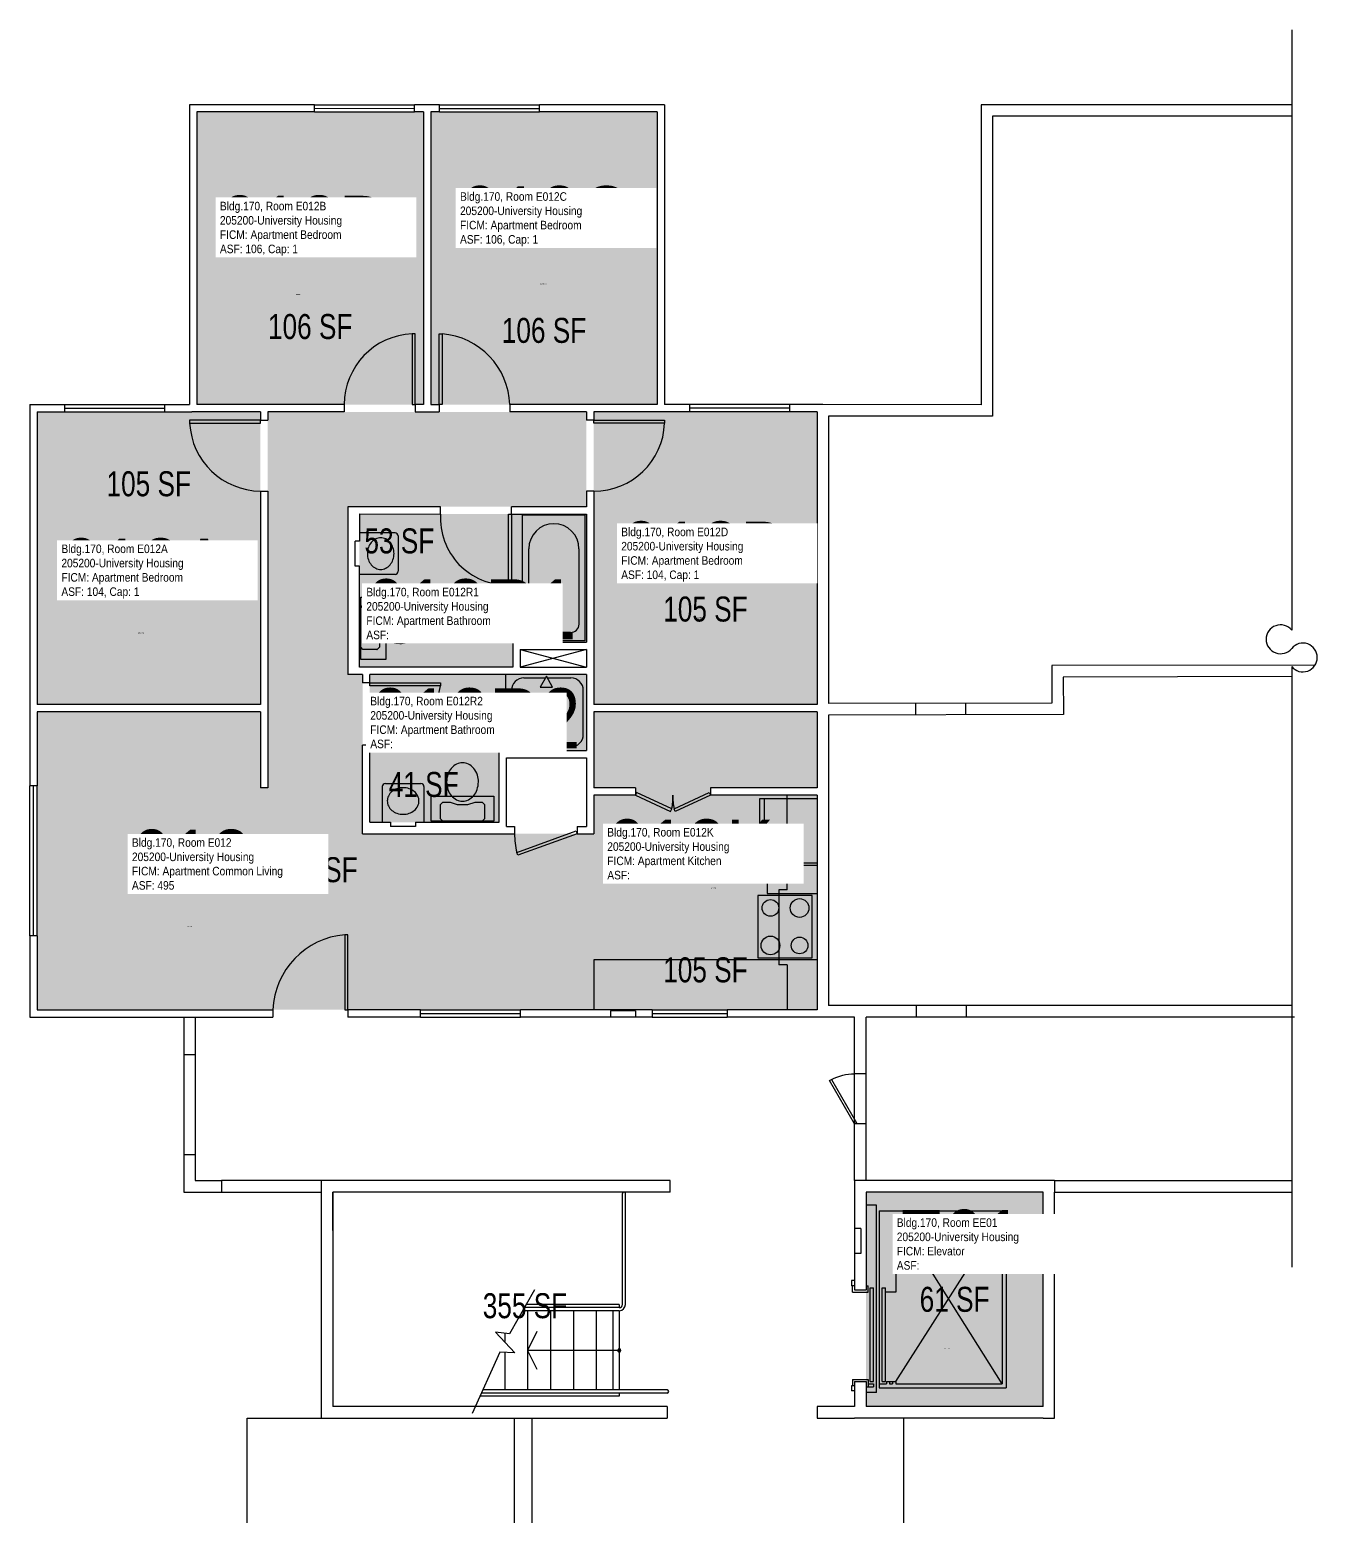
# Model space of a CAD drawing. Header units: inches. Extents: x -323 to 755, y -1552 to 2003.
# Drawn here: x -323 to 295, y 1289 to 2003 of the extents above; entities that cross this region are included whole.
import ezdxf
from ezdxf.enums import TextEntityAlignment as Align

# ---------------------------------------------------------------- set-up
doc = ezdxf.new("R2010")
doc.units = ezdxf.units.IN
doc.header["$LTSCALE"] = 10
doc.header["$MEASUREMENT"] = 0
for name, color, linetype in [('A-DOOR', 2, 'CONTINUOUS'), ('A-FLOR', 3, 'CONTINUOUS'), ('A-GLAZ', 1, 'CONTINUOUS'), ('A-IDEN-RNUM', 7, 'CONTINUOUS'), ('A-IDEN-SNUM', 4, 'CONTINUOUS'), ('A-IDEN-VNUM', 4, 'CONTINUOUS'), ('A-SITE', 3, 'CONTINUOUS'), ('A-WALL', 5, 'CONTINUOUS'), ('AREA-TEXT', 3, 'CONTINUOUS'), ('P-SANR-FIXT', 2, 'CONTINUOUS'), ('Rooms-Category-Color', 7, 'CONTINUOUS'), ('Rooms-College-Color', 7, 'CONTINUOUS'), ('Rooms-Department-Color', 7, 'CONTINUOUS'), ('Rooms-Division-Color', 7, 'CONTINUOUS'), ('Rooms-Information', 7, 'CONTINUOUS')]:
    doc.layers.add(name, color=color, linetype=linetype)
doc.styles.add('CP_AREA', font='arial.ttf', dxfattribs={"height": 15})
doc.styles.add('CP_ROOMSNUMBER', font='arial.ttf', dxfattribs={"height": 1})
doc.styles.add('CP_ROOMVNUMBER', font='arial.ttf', dxfattribs={"width": 0.85, "height": 0.075})

msp = doc.modelspace()

# ---------------------------------------------------------------- hatches: boundary and pattern name
at = {"layer": 'Rooms-Category-Color', "true_color": 0x728ef3}
for points in [[(-243.24, 1823.01), (-134.49, 1823), (-134.49, 1963.5), (-243.24, 1963.51)], [(-130.99, 1823), (-22.24, 1823), (-22.24, 1963.5), (-130.99, 1963.5)], [(-56.24, 1819.5), (-209.24, 1819.51), (-209.24, 1639.01), (-212.74, 1639.01), (-212.74, 1675.51), (-319.99, 1675.51), (-320, 1532.51), (-52.75, 1532.5), (-52.75, 1617), (-163.75, 1617.01), (-163.74, 1693.51), (-170.74, 1693.51), (-170.74, 1774.01), (-56.24, 1774)], [(-212.74, 1679.01), (-319.99, 1679.01), (-319.99, 1819.51), (-212.74, 1819.51)], [(-52.74, 1819.5), (54.51, 1819.5), (54.51, 1679), (-52.74, 1679)], [(-56.24, 1770.5), (-165.24, 1770.51), (-165.24, 1697.01), (-91.62, 1697), (-91.62, 1709), (-56.24, 1709)], [(-56.24, 1693.5), (-160.24, 1693.5), (-160.25, 1622.5), (-98.12, 1622.5), (-98.12, 1657), (-56.24, 1657)], [(54.51, 1675.5), (-52.74, 1675.5), (-52.74, 1639), (-32.74, 1639), (-32.74, 1635.5), (-52.74, 1635.5), (-52.75, 1532.5), (54.5, 1532.5), (54.51, 1635.5), (3.26, 1635.5), (3.26, 1639), (54.51, 1639), (54.51, 1675.5)]]:
    msp.add_hatch(color=171, dxfattribs=at).paths.add_polyline_path(points)
at = {"layer": 'Rooms-Category-Color', "true_color": 0xadadad}
msp.add_hatch(color=253, dxfattribs=at).paths.add_polyline_path([(78, 1445), (163, 1445), (163, 1342), (78, 1342)])
at = {"layer": 'Rooms-College-Color', "true_color": 0xadadad}
for points in [[(-243.24, 1823.01), (-134.49, 1823), (-134.49, 1963.5), (-243.24, 1963.51)], [(-130.99, 1823), (-22.24, 1823), (-22.24, 1963.5), (-130.99, 1963.5)], [(-56.24, 1819.5), (-209.24, 1819.51), (-209.24, 1639.01), (-212.74, 1639.01), (-212.74, 1675.51), (-319.99, 1675.51), (-320, 1532.51), (-52.75, 1532.5), (-52.75, 1617), (-163.75, 1617.01), (-163.74, 1693.51), (-170.74, 1693.51), (-170.74, 1774.01), (-56.24, 1774)], [(-212.74, 1679.01), (-319.99, 1679.01), (-319.99, 1819.51), (-212.74, 1819.51)], [(-52.74, 1819.5), (54.51, 1819.5), (54.51, 1679), (-52.74, 1679)], [(-56.24, 1770.5), (-165.24, 1770.51), (-165.24, 1697.01), (-91.62, 1697), (-91.62, 1709), (-56.24, 1709)], [(-56.24, 1693.5), (-160.24, 1693.5), (-160.25, 1622.5), (-98.12, 1622.5), (-98.12, 1657), (-56.24, 1657)], [(54.51, 1675.5), (-52.74, 1675.5), (-52.74, 1639), (-32.74, 1639), (-32.74, 1635.5), (-52.74, 1635.5), (-52.75, 1532.5), (54.5, 1532.5), (54.51, 1635.5), (3.26, 1635.5), (3.26, 1639), (54.51, 1639), (54.51, 1675.5)], [(78, 1445), (163, 1445), (163, 1342), (78, 1342)]]:
    msp.add_hatch(color=253, dxfattribs=at).paths.add_polyline_path(points)
at = {"layer": 'Rooms-Department-Color', "true_color": 0x604aed}
for points in [[(-243.24, 1823.01), (-134.49, 1823), (-134.49, 1963.5), (-243.24, 1963.51)], [(-130.99, 1823), (-22.24, 1823), (-22.24, 1963.5), (-130.99, 1963.5)], [(-56.24, 1819.5), (-209.24, 1819.51), (-209.24, 1639.01), (-212.74, 1639.01), (-212.74, 1675.51), (-319.99, 1675.51), (-320, 1532.51), (-52.75, 1532.5), (-52.75, 1617), (-163.75, 1617.01), (-163.74, 1693.51), (-170.74, 1693.51), (-170.74, 1774.01), (-56.24, 1774)], [(-212.74, 1679.01), (-319.99, 1679.01), (-319.99, 1819.51), (-212.74, 1819.51)], [(-52.74, 1819.5), (54.51, 1819.5), (54.51, 1679), (-52.74, 1679)], [(-56.24, 1770.5), (-165.24, 1770.51), (-165.24, 1697.01), (-91.62, 1697), (-91.62, 1709), (-56.24, 1709)], [(-56.24, 1693.5), (-160.24, 1693.5), (-160.25, 1622.5), (-98.12, 1622.5), (-98.12, 1657), (-56.24, 1657)], [(54.51, 1675.5), (-52.74, 1675.5), (-52.74, 1639), (-32.74, 1639), (-32.74, 1635.5), (-52.74, 1635.5), (-52.75, 1532.5), (54.5, 1532.5), (54.51, 1635.5), (3.26, 1635.5), (3.26, 1639), (54.51, 1639), (54.51, 1675.5)]]:
    msp.add_hatch(color=173, dxfattribs=at).paths.add_polyline_path(points)
at = {"layer": 'Rooms-Department-Color', "true_color": 0xacacac}
msp.add_hatch(color=253, dxfattribs=at).paths.add_polyline_path([(78, 1445), (163, 1445), (163, 1342), (78, 1342)])
at = {"layer": 'Rooms-Division-Color', "true_color": 0x604aed}
for points in [[(-243.24, 1823.01), (-134.49, 1823), (-134.49, 1963.5), (-243.24, 1963.51)], [(-130.99, 1823), (-22.24, 1823), (-22.24, 1963.5), (-130.99, 1963.5)], [(-56.24, 1819.5), (-209.24, 1819.51), (-209.24, 1639.01), (-212.74, 1639.01), (-212.74, 1675.51), (-319.99, 1675.51), (-320, 1532.51), (-52.75, 1532.5), (-52.75, 1617), (-163.75, 1617.01), (-163.74, 1693.51), (-170.74, 1693.51), (-170.74, 1774.01), (-56.24, 1774)], [(-212.74, 1679.01), (-319.99, 1679.01), (-319.99, 1819.51), (-212.74, 1819.51)], [(-52.74, 1819.5), (54.51, 1819.5), (54.51, 1679), (-52.74, 1679)], [(-56.24, 1770.5), (-165.24, 1770.51), (-165.24, 1697.01), (-91.62, 1697), (-91.62, 1709), (-56.24, 1709)], [(-56.24, 1693.5), (-160.24, 1693.5), (-160.25, 1622.5), (-98.12, 1622.5), (-98.12, 1657), (-56.24, 1657)], [(54.51, 1675.5), (-52.74, 1675.5), (-52.74, 1639), (-32.74, 1639), (-32.74, 1635.5), (-52.74, 1635.5), (-52.75, 1532.5), (54.5, 1532.5), (54.51, 1635.5), (3.26, 1635.5), (3.26, 1639), (54.51, 1639), (54.51, 1675.5)]]:
    msp.add_hatch(color=173, dxfattribs=at).paths.add_polyline_path(points)
at = {"layer": 'Rooms-Division-Color', "true_color": 0xadadad}
msp.add_hatch(color=253, dxfattribs=at).paths.add_polyline_path([(78, 1445), (163, 1445), (163, 1342), (78, 1342)])

# ---------------------------------------------------------------- linework, layer by layer
at = {"layer": 'A-DOOR'}
for p, q in [((-139.9, 1857), (-139.91, 1823)), ((-138.49, 1857), (-139.9, 1857)), ((-138.49, 1823), (-138.49, 1857)), ((-126.99, 1857), (-125.57, 1857)), ((-126.99, 1823), (-126.99, 1857)), ((-125.57, 1857), (-125.57, 1823)), ((-139.91, 1823), (-138.49, 1823)), ((-125.57, 1823), (-126.99, 1823)), ((-246.74, 1815.51), (-246.74, 1814.09)), ((-212.74, 1815.51), (-246.74, 1815.51)), ((-246.74, 1814.09), (-212.74, 1814.09)), ((-212.74, 1814.09), (-212.74, 1815.51)), ((-52.74, 1815.5), (-18.74, 1815.5)), ((-52.74, 1814.09), (-52.74, 1815.5)), ((-18.74, 1814.08), (-52.74, 1814.09)), ((-18.74, 1815.5), (-18.74, 1814.08)), ((-93.66, 1736.5), (-93.66, 1770.5)), ((-93.66, 1770.5), (-92.24, 1770.5)), ((-92.24, 1770.5), (-92.24, 1736.5)), ((-92.24, 1736.5), (-93.66, 1736.5)), ((-160.24, 1689.5), (-126.24, 1689.5)), ((-160.24, 1688.09), (-160.24, 1689.5)), ((-126.24, 1688.09), (-160.24, 1688.09)), ((-126.24, 1689.5), (-126.24, 1688.09)), ((-32.15, 1636.78), (-32.74, 1635.5)), ((-32.74, 1635.5), (-15.9, 1627.62)), ((-15.3, 1628.9), (-32.15, 1636.78)), ((-14.19, 1628.9), (2.66, 1636.78)), ((3.26, 1635.5), (-13.59, 1627.62)), ((2.66, 1636.78), (3.26, 1635.5)), ((-15.9, 1627.62), (-15.3, 1628.9)), ((-13.59, 1627.62), (-14.19, 1628.9)), ((-89.71, 1608.03), (-61.23, 1618.33)), ((-60.75, 1617), (-89.22, 1606.7)), ((-61.23, 1618.33), (-60.75, 1617)), ((-89.22, 1606.7), (-89.71, 1608.03)), ((-172.16, 1568.51), (-172.16, 1532.51)), ((-170.75, 1568.51), (-172.16, 1568.51)), ((-170.75, 1532.51), (-170.75, 1568.51)), ((-172.16, 1532.51), (-170.75, 1532.51))]:
    msp.add_line(p, q, dxfattribs=at)
at = {"layer": 'A-DOOR', "extrusion": (-1.01781e-08, -0.000261203, -1)}
for p, q in [((60.5, 1498.53), (61.37, 1499.03)), ((61.37, 1499.03), (73.37, 1478.25)), ((72.5, 1477.75), (60.5, 1498.53)), ((73.37, 1478.25), (72.5, 1477.75))]:
    msp.add_line(p, q, dxfattribs=at)
at = {"layer": 'A-DOOR'}
for centre, radius, start, end in [((-138.51, 1823.05), 33.98, 92.35341, 180.08104), ((-128.4, 1821.68), 35.43, 2.13293, 85.42602), ((-212.4, 1815.89), 34.38, 182.99458, 269.43987), ((-52.48, 1815.27), 33.77, 269.56558, 357.99336), ((-94.43, 1768.38), 31.88, 176.17751, 271.38143), ((-159.68, 1693.35), 33.85, 269.05361, 351.04969), ((-40.42, 1634.34), 25.7, 347.79346, 2.59868), ((10.93, 1634.33), 25.7, 177.39801, 192.20324), ((-44.21, 1617.93), 46.56, 181.13499, 192.26807), ((-169.18, 1531.03), 37.6, 94.55029, 177.74604)]:
    msp.add_arc(centre, radius, start, end, dxfattribs=at)
at = {"layer": 'A-DOOR', "extrusion": (-1.01781e-08, -0.000261203, -1)}
msp.add_arc((-72.55, 1477.35, -0.39), 24.4, 62.71407, 89.87855, dxfattribs=at)
at = {"layer": 'A-FLOR'}
for p, q in [((-88.12, 1705.5), (-56.24, 1697)), ((-56.23, 1705.5), (-88.12, 1697)), ((-39, 1391), (-39, 1444.25)), ((-37.5, 1391), (-37.5, 1444.25)), ((83, 1438.75), (78, 1438.75)), ((83, 1348.75), (83, 1438.75)), ((84.25, 1436), (84.25, 1351)), ((84.25, 1436), (145.25, 1436)), ((145.25, 1436), (145.25, 1351)), ((92.25, 1434), (92.25, 1397)), ((92.25, 1354), (143.25, 1434)), ((143.25, 1353), (92.25, 1434)), ((92.25, 1434), (143.25, 1434)), ((143.25, 1434), (143.25, 1353)), ((72.5, 1402.49), (71, 1402.49)), ((71, 1402.49), (71, 1399.99)), ((72.5, 1399.99), (71, 1399.99)), ((72.5, 1399.99), (71.5, 1399.99)), ((71.5, 1397), (71.5, 1399.99)), ((78, 1400), (79, 1400)), ((79, 1397), (79, 1400)), ((80, 1399), (81.5, 1399)), ((80, 1354), (80, 1399)), ((81.5, 1354), (81.5, 1399)), ((85.75, 1354), (85.75, 1399)), ((85.75, 1399), (87.25, 1399)), ((87.25, 1354), (87.25, 1399)), ((-81.15, 1398.01), (-93.12, 1376.91)), ((71.5, 1397), (79, 1397)), ((92.25, 1397), (87.25, 1397)), ((-40.5, 1388), (-86.97, 1388.01)), ((-40.5, 1389.5), (-86.12, 1389.51)), ((-40.5, 1391), (-85.27, 1391.01)), ((-84.5, 1388.01), (-84.5, 1350.01)), ((-73.5, 1388), (-73.5, 1350)), ((-62.5, 1388), (-62.5, 1350)), ((-51.5, 1388), (-51.5, 1350)), ((-43.5, 1388), (-43.5, 1350)), ((-40.5, 1391), (-40.5, 1389.5)), ((-40.5, 1388), (-40.5, 1350)), ((-99.97, 1377.74), (-90.59, 1367.78)), ((-93.12, 1376.91), (-99.97, 1377.74)), ((-95.5, 1377.45), (-95.5, 1373.25)), ((-80.11, 1378), (-84.5, 1369.01)), ((-97.81, 1368.08), (-111.09, 1338.76)), ((-90.59, 1367.78), (-97.81, 1368.08)), ((-95.5, 1368.24), (-95.5, 1350.01)), ((-84.5, 1369.01), (-80.11, 1360)), ((-40.5, 1369), (-84.5, 1369.01)), ((-17.5, 1350), (-106.11, 1350.01)), ((71, 1352.02), (71, 1349.52)), ((72.5, 1352.02), (71, 1352.02)), ((72.5, 1349.52), (71, 1349.52)), ((71.5, 1355), (79, 1355)), ((71.5, 1355), (71.5, 1352.02)), ((78, 1351.5), (81.5, 1351.5)), ((79, 1355), (79, 1353)), ((79, 1353), (81.5, 1353)), ((79, 1352.75), (79, 1351.75)), ((80, 1354), (81.5, 1354)), ((81.5, 1353), (81.5, 1351.5)), ((84.25, 1353), (87.75, 1353)), ((84.25, 1351), (145.25, 1351)), ((85.75, 1354), (87.25, 1354)), ((87.75, 1354), (87.75, 1353)), ((87.75, 1354), (92.25, 1354)), ((89.25, 1354), (89.25, 1353)), ((89.25, 1353), (90.75, 1353)), ((90.75, 1354), (90.75, 1353)), ((92.25, 1354), (92.25, 1353)), ((92.25, 1353), (143.25, 1353)), ((-40.5, 1347), (-107.47, 1347.01)), ((-17.5, 1348.5), (-106.79, 1348.51)), ((-40.5, 1348.5), (-40.5, 1347)), ((83, 1348.75), (78, 1348.75))]:
    msp.add_line(p, q, dxfattribs=at)
for centre, radius, start, end in [((-38.25, 1444.25), 0.75, 359.99835, 179.99835), ((-40.5, 1391), 1.5, 269.99835, 359.99835), ((-40.5, 1391), 3, 269.99835, 359.99835), ((-40.5, 1369), 0.75, 359.99835, 179.99835), ((-40.5, 1369), 0.75, 179.99835, 359.99835), ((-17.5, 1349.25), 0.75, 269.99835, 89.99835)]:
    msp.add_arc(centre, radius, start, end, dxfattribs=at)
at = {"layer": 'A-GLAZ'}
for p, q in [((-186.74, 1967.01), (-138.74, 1967)), ((-186.74, 1965.26), (-138.74, 1965.25)), ((-186.74, 1963.51), (-138.74, 1963.5)), ((-126.74, 1967), (-78.74, 1967)), ((-126.74, 1965.25), (-78.74, 1965.25)), ((-126.74, 1963.5), (-78.74, 1963.5)), ((-306.74, 1823.01), (-258.74, 1823.01)), ((-306.74, 1821.26), (-258.74, 1821.26)), ((41.26, 1823), (-6.74, 1823)), ((41.26, 1821.25), (-6.74, 1821.25)), ((-306.74, 1819.51), (-258.74, 1819.51)), ((41.26, 1819.5), (-6.74, 1819.5)), ((-323.5, 1568.01), (-323.49, 1640.01)), ((-321.75, 1568.01), (-321.74, 1640.01)), ((-320, 1568.01), (-319.99, 1640.01)), ((-135.87, 1532.5), (-87.87, 1532.5)), ((-135.87, 1530.75), (-87.87, 1530.75)), ((-135.87, 1529), (-87.87, 1529)), ((-24.75, 1532.5), (11.25, 1532.5)), ((-24.75, 1530.75), (11.25, 1530.75)), ((-24.75, 1529), (11.25, 1529))]:
    msp.add_line(p, q, dxfattribs=at)
at = {"layer": 'A-SITE'}
for p, q in [((-219.17, 608.01), (-219.17, 1336.51)), ((-219.17, 1336.51), (-183.5, 1336.51)), ((-90.77, 676.41), (-90.77, 1336.51)), ((-82.37, 676.41), (-82.37, 1336.51)), ((96.02, 1336.5), (96, 746.01))]:
    msp.add_line(p, q, dxfattribs=at)
at = {"layer": 'A-WALL'}
for p, q in [((282.33, 2002.99), (282.33, 1714.75)), ((-186.74, 1967.01), (-246.74, 1967.01)), ((-246.74, 1967.01), (-246.74, 1823.01)), ((-243.24, 1963.51), (-243.24, 1823.01)), ((-186.74, 1963.51), (-243.24, 1963.51)), ((-186.74, 1963.51), (-186.74, 1967.01)), ((-138.74, 1963.5), (-138.74, 1967)), ((-126.74, 1967), (-138.74, 1967)), ((-134.49, 1963.5), (-138.74, 1963.5)), ((-134.49, 1963.5), (-134.49, 1823)), ((-126.74, 1963.5), (-130.99, 1963.5)), ((-130.99, 1963.5), (-130.99, 1823)), ((-126.74, 1963.5), (-126.74, 1967)), ((-78.74, 1963.5), (-78.74, 1967)), ((-18.74, 1967), (-78.74, 1967)), ((-22.24, 1963.5), (-78.74, 1963.5)), ((-22.24, 1963.5), (-22.24, 1823)), ((-18.74, 1967), (-18.74, 1823)), ((282.33, 1966.99), (133.26, 1966.99)), ((133.26, 1966.99), (133.26, 1822.99)), ((138.76, 1961.49), (138.76, 1817.49)), ((282.33, 1961.49), (138.76, 1961.49)), ((-323.49, 1823.01), (-323.49, 1640.01)), ((-323.49, 1823.01), (-306.74, 1823.01)), ((-306.74, 1823.01), (-306.74, 1819.51)), ((-258.74, 1823.01), (-246.74, 1823.01)), ((-258.74, 1823.01), (-258.74, 1819.51)), ((-172.49, 1823.01), (-243.24, 1823.01)), ((-172.49, 1823.01), (-172.49, 1819.51)), ((-138.49, 1823), (-138.49, 1819.5)), ((-134.49, 1823), (-138.49, 1823)), ((-130.99, 1823), (-126.99, 1823)), ((-126.99, 1823), (-126.99, 1819.5)), ((-92.99, 1823), (-92.99, 1819.5)), ((-22.24, 1823), (-92.99, 1823)), ((-6.74, 1823), (-18.74, 1823)), ((-6.74, 1823), (-6.74, 1819.5)), ((41.26, 1823), (41.26, 1819.5)), ((57.26, 1823), (41.26, 1823)), ((133.26, 1822.99), (57.26, 1823)), ((-319.99, 1819.51), (-306.74, 1819.51)), ((-319.99, 1819.51), (-319.99, 1679.01)), ((-258.74, 1819.51), (-245.74, 1819.51)), ((-212.74, 1819.51), (-245.74, 1819.51)), ((-212.74, 1819.51), (-212.74, 1815.51)), ((-212.74, 1815.51), (-209.24, 1815.51)), ((-209.24, 1819.51), (-209.24, 1815.51)), ((-172.49, 1819.51), (-209.24, 1819.51)), ((-138.49, 1819.5), (-126.99, 1819.5)), ((-56.24, 1819.5), (-92.99, 1819.5)), ((-56.24, 1819.5), (-56.24, 1815.5)), ((-52.74, 1815.5), (-56.24, 1815.5)), ((-52.74, 1819.5), (-52.74, 1815.5)), ((-17.74, 1819.5), (-52.74, 1819.5)), ((-6.74, 1819.5), (-19.74, 1819.5)), ((54.51, 1819.5), (41.26, 1819.5)), ((54.51, 1819.5), (54.51, 1679)), ((138.76, 1817.49), (60.01, 1817.5)), ((60.01, 1817.5), (60.01, 1679.49)), ((-212.74, 1781.51), (-209.24, 1781.51)), ((-212.74, 1781.51), (-212.74, 1679.01)), ((-209.24, 1781.51), (-209.24, 1639.01)), ((-52.74, 1781.5), (-56.24, 1781.5)), ((-56.24, 1781.5), (-56.24, 1774)), ((-52.74, 1781.5), (-52.74, 1679)), ((-126.24, 1774), (-170.74, 1774.01)), ((-170.74, 1774.01), (-170.74, 1693.51)), ((-165.24, 1770.51), (-165.24, 1757.51)), ((-165.24, 1770.51), (-126.24, 1770.5)), ((-126.24, 1770.5), (-126.24, 1774)), ((-92.24, 1770.5), (-92.24, 1774)), ((-56.24, 1774), (-92.24, 1774)), ((-92.24, 1770.5), (-56.24, 1770.5)), ((-56.24, 1770.5), (-56.24, 1709)), ((-165.24, 1757.51), (-167.24, 1757.51)), ((-167.24, 1745.51), (-167.24, 1757.51)), ((-165.24, 1745.51), (-167.24, 1745.51)), ((-165.24, 1697.01), (-165.24, 1745.51)), ((-91.62, 1709), (-56.24, 1709)), ((-91.62, 1709), (-91.62, 1697)), ((-88.12, 1705.5), (-56.24, 1705.5)), ((-88.12, 1705.5), (-88.12, 1697)), ((-56.24, 1705.5), (-56.24, 1697)), ((-163.74, 1693.51), (-170.74, 1693.51)), ((-91.62, 1697), (-165.24, 1697.01)), ((-163.74, 1693.51), (-163.74, 1689.51)), ((-56.24, 1693.5), (-160.24, 1693.5)), ((-160.24, 1689.5), (-160.24, 1693.5)), ((-88.12, 1697), (-56.24, 1697)), ((-56.24, 1693.5), (-56.24, 1657)), ((293.55, 1697.95), (167.18, 1697.7)), ((167.18, 1697.7), (167.22, 1679.7)), ((282.33, 1692.43), (172.69, 1692.21)), ((172.69, 1692.21), (172.73, 1674.21)), ((282.33, 1697.24), (282.33, 1409)), ((-160.24, 1689.5), (-163.74, 1689.51)), ((-212.74, 1679.01), (-319.99, 1679.01)), ((54.51, 1679), (-52.74, 1679)), ((167.22, 1679.7), (60.01, 1679.49)), ((101.72, 1679.62), (101.72, 1674.12)), ((125.72, 1679.62), (125.72, 1674.12)), ((-319.99, 1675.51), (-319.99, 1640.01)), ((-212.74, 1675.51), (-319.99, 1675.51)), ((-212.74, 1675.51), (-212.74, 1639.01)), ((-52.74, 1675.5), (-52.74, 1639)), ((54.51, 1675.5), (-52.74, 1675.5)), ((54.51, 1675.5), (54.51, 1639)), ((172.73, 1674.21), (60.01, 1673.99)), ((60.01, 1673.99), (60.01, 1534.5)), ((-163.75, 1617.01), (-163.74, 1659.51)), ((-160.24, 1659.5), (-163.74, 1659.51)), ((-160.25, 1622.5), (-160.24, 1659.5)), ((-98.12, 1657), (-56.24, 1657)), ((-98.12, 1622.5), (-98.12, 1657)), ((-94.62, 1653.5), (-56.24, 1653.5)), ((-94.62, 1620.5), (-94.62, 1653.5)), ((-56.24, 1653.5), (-56.25, 1620.5)), ((-319.99, 1640.01), (-323.49, 1640.01)), ((-209.24, 1639.01), (-212.74, 1639.01)), ((-52.74, 1635.5), (-52.75, 1617)), ((-32.74, 1639), (-52.74, 1639)), ((-32.74, 1635.5), (-52.74, 1635.5)), ((-32.74, 1639), (-32.74, 1635.5)), ((3.26, 1639), (3.26, 1635.5)), ((54.51, 1639), (3.26, 1639)), ((54.51, 1635.5), (3.26, 1635.5)), ((54.51, 1635.5), (54.5, 1532.5)), ((-160.25, 1622.5), (-150.25, 1622.5)), ((-150.25, 1622.5), (-150.25, 1620.5)), ((-138.25, 1620.5), (-150.25, 1620.5)), ((-138.25, 1622.5), (-138.25, 1620.5)), ((-138.25, 1622.5), (-98.12, 1622.5)), ((-94.62, 1620.5), (-90.75, 1620.5)), ((-90.75, 1620.5), (-90.75, 1617)), ((-60.75, 1620.5), (-60.75, 1617)), ((-60.75, 1620.5), (-56.25, 1620.5)), ((-163.75, 1617.01), (-90.75, 1617)), ((-60.75, 1617), (-52.75, 1617)), ((-323.5, 1568.01), (-323.5, 1529.01)), ((-320, 1568.01), (-323.5, 1568.01)), ((-320, 1568.01), (-320, 1532.51)), ((282.33, 1534.49), (60.01, 1534.5)), ((102, 1534.5), (102, 1529)), ((126, 1534.5), (126, 1529)), ((-323.5, 1529.01), (-206.75, 1529.01)), ((-320, 1532.51), (-206.75, 1532.51)), ((-249.5, 1529.01), (-249.5, 1511.01)), ((-244, 1529.01), (-244, 1511.01)), ((-206.75, 1532.51), (-206.75, 1529.01)), ((-135.87, 1532.5), (-170.75, 1532.51)), ((-170.75, 1532.51), (-170.75, 1529.01)), ((-135.87, 1529), (-170.75, 1529.01)), ((-135.87, 1529), (-135.87, 1532.5)), ((-52.75, 1532.5), (-87.87, 1532.5)), ((-87.87, 1529), (-87.87, 1532.5)), ((-44.75, 1529), (-87.87, 1529)), ((-24.75, 1532.5), (-52.75, 1532.5)), ((-44.75, 1532), (-44.75, 1529)), ((-32.75, 1532), (-44.75, 1532)), ((-32.75, 1529), (-44.75, 1529)), ((-32.75, 1532), (-32.75, 1529)), ((-24.75, 1529), (-32.75, 1529)), ((-24.75, 1532.5), (-24.75, 1529)), ((54.5, 1532.5), (11.25, 1532.5)), ((11.25, 1532.5), (11.25, 1529)), ((57.25, 1529), (11.25, 1529)), ((72.5, 1529), (57.25, 1529)), ((72.5, 1450.5), (72.5, 1529)), ((78, 1450.5), (78, 1529)), ((283.62, 1528.99), (78, 1529)), ((-249.5, 1511.01), (-249.5, 1463.01)), ((-249.5, 1511.01), (-244, 1511.01)), ((-244, 1511.01), (-244, 1463.01)), ((78, 1501.75), (72.5, 1501.75)), ((78, 1477.75), (72.5, 1477.75)), ((-249.5, 1463.01), (-249.5, 1445.01)), ((-249.5, 1463.01), (-244, 1463.01)), ((-244, 1463.01), (-244, 1450.51)), ((-244, 1450.51), (-231.5, 1450.51)), ((-183.5, 1450.51), (-231.5, 1450.51)), ((-231.5, 1450.51), (-231.5, 1445.01)), ((-183.5, 1445.01), (-183.5, 1450.51)), ((-16, 1450.5), (-183.5, 1450.51)), ((-16, 1445), (-16, 1450.5)), ((72.5, 1450.5), (72.5, 1427.5)), ((168.5, 1450.5), (72.5, 1450.5)), ((168.5, 1450.5), (282.33, 1450.5)), ((168.5, 1450.5), (168.5, 1445)), ((-249.5, 1445.01), (-231.5, 1445.01)), ((-231.5, 1445.01), (-183.5, 1445.01)), ((-183.5, 1336.51), (-183.5, 1445.01)), ((-178, 1445.01), (-178, 1342.01)), ((-178, 1426.51), (-178, 1445.01)), ((-16, 1445), (-178, 1445.01)), ((163, 1445), (78, 1445)), ((78, 1445), (78, 1398)), ((163, 1342), (163, 1445)), ((168.5, 1336.5), (168.5, 1445)), ((168.5, 1445), (282.33, 1445)), ((72.5, 1427.5), (72.5, 1415.5)), ((75.5, 1427.5), (72.5, 1427.5)), ((75.5, 1427.5), (75.5, 1415.5)), ((72.5, 1415.5), (72.5, 1398)), ((75.5, 1415.5), (72.5, 1415.5)), ((72.5, 1398), (78, 1398)), ((72.5, 1354), (72.5, 1342)), ((72.5, 1354), (78, 1354)), ((78, 1354), (78, 1342)), ((-17.5, 1342), (-178, 1342.01)), ((-17.5, 1342), (-17.5, 1336.5)), ((72.5, 1342), (54.5, 1342)), ((54.5, 1342), (54.5, 1336.5)), ((163, 1342), (78, 1342)), ((-183.5, 1336.51), (-17.5, 1336.5)), ((54.5, 1336.5), (72.5, 1336.5)), ((163, 1336.5), (72.5, 1336.5)), ((163, 1336.5), (168.5, 1336.5))]:
    msp.add_line(p, q, dxfattribs=at)
for centre, start, end in [((276.97, 1710.37), 39.27369, 320.72631), ((287.68, 1701.62), 219.27369, 140.72631)]:
    msp.add_arc(centre, 6.92, start, end, dxfattribs=at)
at = {"layer": 'P-SANR-FIXT'}
for p, q in [((-56.87, 1769.88), (-86.87, 1769.88)), ((-86.87, 1709.63), (-86.87, 1769.88)), ((-56.87, 1709.63), (-56.87, 1769.88)), ((-148.12, 1761.5), (-165.24, 1761.51)), ((-146.62, 1760), (-146.62, 1743)), ((-83.92, 1717.66), (-83.92, 1753.81)), ((-59.82, 1753.81), (-59.82, 1717.66)), ((-148.12, 1741.5), (-165.24, 1741.51)), ((-164.62, 1730.63), (-152.62, 1730.63)), ((-164.62, 1700.63), (-164.62, 1730.63)), ((-152.62, 1730.63), (-152.62, 1700.63)), ((-164.62, 1725.51), (-163.62, 1726.51)), ((-164.62, 1706.51), (-164.62, 1725.51)), ((-163.62, 1726.51), (-156.62, 1726.5)), ((-156.62, 1726.5), (-155.74, 1725.63)), ((-155.62, 1722), (-156.6, 1718.56)), ((-155.62, 1725.33), (-155.62, 1722)), ((-156.62, 1718.45), (-156.62, 1713.56)), ((-156.6, 1713.45), (-155.62, 1710)), ((-74.19, 1713.64), (-79.9, 1713.64)), ((-71.87, 1709.63), (-74.87, 1714.82)), ((-74.87, 1714.82), (-68.87, 1714.82)), ((-68.87, 1714.82), (-71.87, 1709.63)), ((-63.83, 1713.64), (-69.55, 1713.64)), ((-163.62, 1705.51), (-164.62, 1706.51)), ((-155.62, 1706.5), (-156.5, 1705.63)), ((-155.62, 1710), (-155.62, 1706.5)), ((-56.87, 1709.63), (-86.87, 1709.63)), ((-152.62, 1700.63), (-164.62, 1700.63)), ((-156.79, 1705.5), (-163.62, 1705.51)), ((-95.12, 1693.5), (-95.12, 1657)), ((-86.24, 1691.84), (-75.94, 1691.84)), ((-75.49, 1692.61), (-78.49, 1687.41)), ((-72.49, 1687.41), (-75.49, 1692.61)), ((-75.05, 1691.84), (-63.74, 1691.84)), ((-92.24, 1664.67), (-92.24, 1685.84)), ((-78.49, 1687.41), (-72.49, 1687.41)), ((-57.74, 1664.67), (-57.74, 1685.84)), ((-63.74, 1658.67), (-86.24, 1658.67)), ((-154.24, 1639.63), (-154.25, 1622.5)), ((-152.74, 1641.13), (-135.74, 1641.13)), ((-134.24, 1639.63), (-134.25, 1622.5)), ((-130.75, 1623.1), (-130.74, 1635.1)), ((-130.74, 1635.1), (-100.74, 1635.1)), ((-100.74, 1635.1), (-100.75, 1623.1)), ((40.09, 1590.13), (40.09, 1635.5)), ((-126.24, 1631.1), (-125.37, 1631.98)), ((-126.24, 1624.1), (-126.24, 1631.1)), ((-125.07, 1632.1), (-121.74, 1632.1)), ((-121.74, 1632.1), (-118.24, 1631.1)), ((-118.24, 1631.1), (-113.3, 1631.1)), ((-113.19, 1631.12), (-109.74, 1632.1)), ((-109.74, 1632.1), (-106.24, 1632.1)), ((-106.24, 1632.1), (-105.24, 1631.1)), ((-105.24, 1631.1), (-105.24, 1624.1)), ((27, 1602.87), (27.01, 1633.87)), ((27.01, 1633.87), (54.51, 1633.87)), ((29.25, 1602.87), (29.26, 1633.87)), ((54.51, 1633.87), (54.5, 1602.87)), ((-100.75, 1623.1), (-130.75, 1623.1)), ((-125.25, 1623.1), (-126.24, 1624.1)), ((-106.25, 1623.1), (-125.25, 1623.1)), ((-105.24, 1624.1), (-106.25, 1623.1)), ((54.5, 1602.87), (27, 1602.87)), ((30.5, 1601.87), (54.5, 1601.87)), ((30.5, 1601.87), (30.5, 1588.37)), ((26.09, 1587.37), (26.09, 1557.37)), ((52.09, 1587.37), (26.09, 1587.37)), ((30.5, 1588.37), (54.5, 1588.37)), ((40.09, 1590.13), (36.09, 1590.13)), ((36.09, 1590.13), (36.09, 1554.13)), ((52.09, 1557.37), (52.09, 1587.37)), ((-52.75, 1556.5), (-52.75, 1532.5)), ((54.5, 1556.5), (-52.75, 1556.5)), ((26.09, 1557.37), (52.09, 1557.37)), ((40.09, 1554.13), (36.09, 1554.13)), ((40.09, 1554.13), (40.09, 1532.5))]:
    msp.add_line(p, q, dxfattribs=at)
for centre, radius in [((32.09, 1581.37), 4), ((46.09, 1581.37), 4.5), ((32.09, 1563.37), 4.5), ((46.09, 1563.37), 4)]:
    msp.add_circle(centre, radius, dxfattribs=at)
for centre, radius, start, end in [((-71.87, 1753.81), 12.05, 359.99835, 179.99835), ((-153.69, 1751.95), 7.65, 139.89744, 160.76899), ((-154.5, 1752.63), 6.59, 116.18993, 139.89744), ((-155.02, 1753.69), 5.42, 89.99835, 116.18993), ((-155.02, 1753.69), 5.42, 63.80676, 89.99835), ((-155.53, 1752.63), 6.59, 40.09925, 63.80676), ((-156.35, 1751.95), 7.65, 19.2277, 40.09925), ((-148.12, 1760), 1.5, 359.99835, 89.99835), ((-152.41, 1751.5), 9, 160.76899, 179.99835), ((-152.41, 1751.5), 9, 179.99835, 199.2277), ((-153.69, 1751.06), 7.65, 199.2277, 220.09925), ((-156.35, 1751.06), 7.65, 319.89744, 340.76899), ((-157.62, 1751.5), 9, 359.99835, 19.2277), ((-157.62, 1751.5), 9, 340.76899, 359.99835), ((-154.5, 1750.38), 6.59, 220.09925, 243.80676), ((-155.02, 1749.32), 5.42, 243.80676, 269.99835), ((-155.02, 1749.32), 5.42, 269.99835, 296.18993), ((-155.53, 1750.38), 6.59, 296.18993, 319.89744), ((-148.12, 1743), 1.5, 269.99835, 359.99835), ((-156.04, 1725.33), 0.418, 359.99835, 44.99835), ((-147.37, 1715.29), 7.89, 129.47081, 153.29716), ((-146.45, 1714.18), 9.33, 108.83373, 129.47081), ((-145.85, 1712.43), 11.18, 89.99835, 108.83373), ((-145.85, 1712.43), 11.18, 71.16296, 89.99835), ((-145.25, 1714.18), 9.33, 50.52589, 71.16296), ((-144.34, 1715.29), 7.89, 26.69954, 50.52589), ((-156.2, 1718.45), 0.418, 164.05295, 179.99835), ((-156.2, 1713.56), 0.418, 179.99835, 195.94374), ((-148.78, 1716), 6.3, 153.29716, 179.99835), ((-148.78, 1716), 6.3, 179.99835, 206.69954), ((-147.37, 1716.72), 7.89, 206.69954, 230.52589), ((-144.34, 1716.72), 7.89, 309.47081, 333.29716), ((-142.92, 1716), 6.3, 359.99835, 26.69954), ((-142.92, 1716), 6.3, 333.29716, 359.99835), ((-79.9, 1717.66), 4.02, 179.99835, 269.99835), ((-63.83, 1717.66), 4.02, 269.99835, 359.99835), ((-156.79, 1705.92), 0.418, 269.99835, 314.99835), ((-146.45, 1717.83), 9.33, 230.52589, 251.16296), ((-145.85, 1719.58), 11.18, 251.16296, 269.99835), ((-145.29, 1716.93), 8.55, 266.22291, 288.83373), ((-145.83, 1718.54), 10.24, 288.83373, 309.47081), ((-86.24, 1685.84), 6, 89.99835, 179.99835), ((-63.74, 1685.84), 6, 359.99835, 89.99835), ((-86.24, 1664.67), 6, 179.99835, 269.99835), ((-63.74, 1664.67), 6, 269.99835, 359.99835), ((-115.03, 1643.38), 7.89, 116.69954, 140.52589), ((-115.74, 1644.8), 6.3, 89.99835, 116.69954), ((-115.74, 1644.8), 6.3, 63.29716, 89.99835), ((-116.46, 1643.38), 7.89, 39.47081, 63.29716), ((-112.17, 1641.87), 11.18, 161.16296, 179.99835), ((-112.17, 1641.87), 11.18, 179.99835, 198.83373), ((-113.92, 1642.47), 9.33, 140.52589, 161.16296), ((-118.28, 1641.89), 10.24, 18.83373, 39.47081), ((-119.32, 1641.87), 11.18, 341.16296, 359.99835), ((-116.67, 1642.43), 8.55, 356.22291, 18.83373), ((-152.74, 1639.63), 1.5, 89.99835, 179.99835), ((-146.43, 1632.73), 5.42, 153.80676, 179.99835), ((-145.37, 1632.21), 6.59, 130.09925, 153.80676), ((-144.69, 1631.4), 7.65, 109.2277, 130.09925), ((-144.24, 1630.13), 9, 89.99835, 109.2277), ((-144.24, 1630.13), 9, 70.76899, 89.99835), ((-143.8, 1631.4), 7.65, 49.89744, 70.76899), ((-143.12, 1632.21), 6.59, 26.18993, 49.89744), ((-142.06, 1632.73), 5.42, 359.99835, 26.18993), ((-135.74, 1639.63), 1.5, 359.99835, 89.99835), ((-113.92, 1641.27), 9.33, 198.83373, 219.47081), ((-115.03, 1640.35), 7.89, 219.47081, 243.29716), ((-116.46, 1640.35), 7.89, 296.69954, 320.52589), ((-117.57, 1641.27), 9.33, 320.52589, 341.16296), ((-146.43, 1632.73), 5.42, 179.99835, 206.18993), ((-145.37, 1633.25), 6.59, 206.18993, 229.89744), ((-144.69, 1634.06), 7.65, 229.89744, 250.76899), ((-143.8, 1634.06), 7.65, 289.2277, 310.09925), ((-143.12, 1633.25), 6.59, 310.09925, 333.80676), ((-142.06, 1632.73), 5.42, 333.80676, 359.99835), ((-125.07, 1631.69), 0.418, 89.99835, 134.99835), ((-115.74, 1638.94), 6.3, 243.29716, 269.99835), ((-115.74, 1638.94), 6.3, 269.99835, 296.69954), ((-113.3, 1631.52), 0.418, 269.99835, 285.94374), ((-144.24, 1635.33), 9, 250.76899, 269.99835), ((-144.24, 1635.33), 9, 269.99835, 289.2277)]:
    msp.add_arc(centre, radius, start, end, dxfattribs=at)

# ---------------------------------------------------------------- texts
at = {"layer": 'A-IDEN-RNUM', "style": 'CP_ROOMSNUMBER'}
for s, rotation, p in [('0012-C0', 1.86561, (-78.36, 1880.74)), ('0012-B0', 1.89836, (-195.66, 1875.69)), ('0012-R1', 0.86561, (-123.66, 1732.69)), ('0012-D0', 1.9, (-3.22, 1720.42)), ('0012-A0', 0.86561, (-271.57, 1713.13)), ('0012-R2', 0.86561, (-119.11, 1670.33)), ('0012-K0', 0.86561, (3.03, 1590.79)), ('0012-00', 0.89836, (-248.19, 1572.18)), ('0E01-00', 0.42835, (115.31, 1369.63))]:
    msp.add_text(s, height=0.36, rotation=rotation, dxfattribs=at).set_placement(p)
at = {"layer": 'A-IDEN-SNUM', "style": 'CP_ROOMSNUMBER'}
for s, rotation, p in [('1700E012C0', 1.86561, (-78.36, 1880.74)), ('1700E012B0', 1.89836, (-195.66, 1875.69)), ('1700E012R1', 0.86561, (-123.66, 1732.69)), ('1700E012D0', 1.9, (-3.22, 1720.42)), ('1700E012A0', 0.86561, (-271.57, 1713.13)), ('1700E012R2', 0.86561, (-119.11, 1670.33)), ('1700E012K0', 0.86561, (3.03, 1590.79)), ('1700E01200', 0.89836, (-248.19, 1572.18)), ('1700EE0100', 0.42835, (115.31, 1369.63))]:
    msp.add_text(s, height=0.36, rotation=rotation, dxfattribs=at).set_placement(p)
at = {"layer": 'A-IDEN-VNUM', "style": 'CP_ROOMVNUMBER', "width": 0.85}
for s, p in [('012C', (-116.93, 1899.05)), ('012B', (-232.19, 1894.47)), ('012D', (-39.54, 1738.04)), ('012A', (-308.29, 1729.93)), ('012R1', (-161.9, 1710.34)), ('012R2', (-160, 1658)), ('012K', (-46.23, 1595.03)), ('012', (-274.42, 1590.1)), ('E01', (92.74, 1407.66))]:
    msp.add_text(s, height=28.8, dxfattribs=at).set_placement(p)
at = {"layer": 'AREA-TEXT', "style": 'CP_AREA', "width": 0.75}
for s, p in [('106 SF', (-188.86, 1860.5)), ('106 SF', (-76.61, 1858.66)), ('105 SF', (-266.37, 1785.02)), ('53 SF', (-146.05, 1757.59)), ('105 SF', (0.88, 1724.88)), ('41 SF', (-134.39, 1640.67)), ('295 SF', (-186.37, 1599.75)), ('105 SF', (0.88, 1551.67)), ('61 SF', (120.5, 1393.5)), ('355 SF', (-85.75, 1390.44))]:
    msp.add_text(s, height=12, dxfattribs=at).set_placement(p, align=Align.MIDDLE_CENTER)

# ---------------------------------------------------------------- next in the draw order: texts
at = {"layer": 'Rooms-Information', "char_height": 4.1143, "width": 92.16, "attachment_point": 7, "style": 'CP_ROOMVNUMBER', "bg_fill": 3, "box_fill_scale": 1.5, "bg_fill_color": 256, "bg_fill_true_color": 13158600, "bg_fill_transparency": 0}
for s, insert in [('Bldg.170, Room E012C^M^J205200-University Housing^M^JFICM: Apartment Bedroom^M^JASF: 106, Cap: 1', (-116.93, 1899.05)), ('Bldg.170, Room E012B^M^J205200-University Housing^M^JFICM: Apartment Bedroom^M^JASF: 106, Cap: 1', (-232.19, 1894.47)), ('Bldg.170, Room E012D^M^J205200-University Housing^M^JFICM: Apartment Bedroom^M^JASF: 104, Cap: 1', (-39.54, 1738.04)), ('Bldg.170, Room E012A^M^J205200-University Housing^M^JFICM: Apartment Bedroom^M^JASF: 104, Cap: 1', (-308.29, 1729.93)), ('Bldg.170, Room E012R1^M^J205200-University Housing^M^JFICM: Apartment Bathroom^M^JASF: ', (-161.9, 1710.34)), ('Bldg.170, Room E012R2^M^J205200-University Housing^M^JFICM: Apartment Bathroom^M^JASF: ', (-160, 1658)), ('Bldg.170, Room E012K^M^J205200-University Housing^M^JFICM: Apartment Kitchen^M^JASF: ', (-46.23, 1595.03)), ('Bldg.170, Room E012^M^J205200-University Housing^M^JFICM: Apartment Common Living^M^JASF: 495', (-274.42, 1590.1)), ('Bldg.170, Room EE01^M^J205200-University Housing^M^JFICM: Elevator^M^JASF: ', (92.74, 1407.66))]:
    msp.add_mtext(s, dxfattribs=dict(at, insert=insert))

doc.saveas('drawing.dxf')
